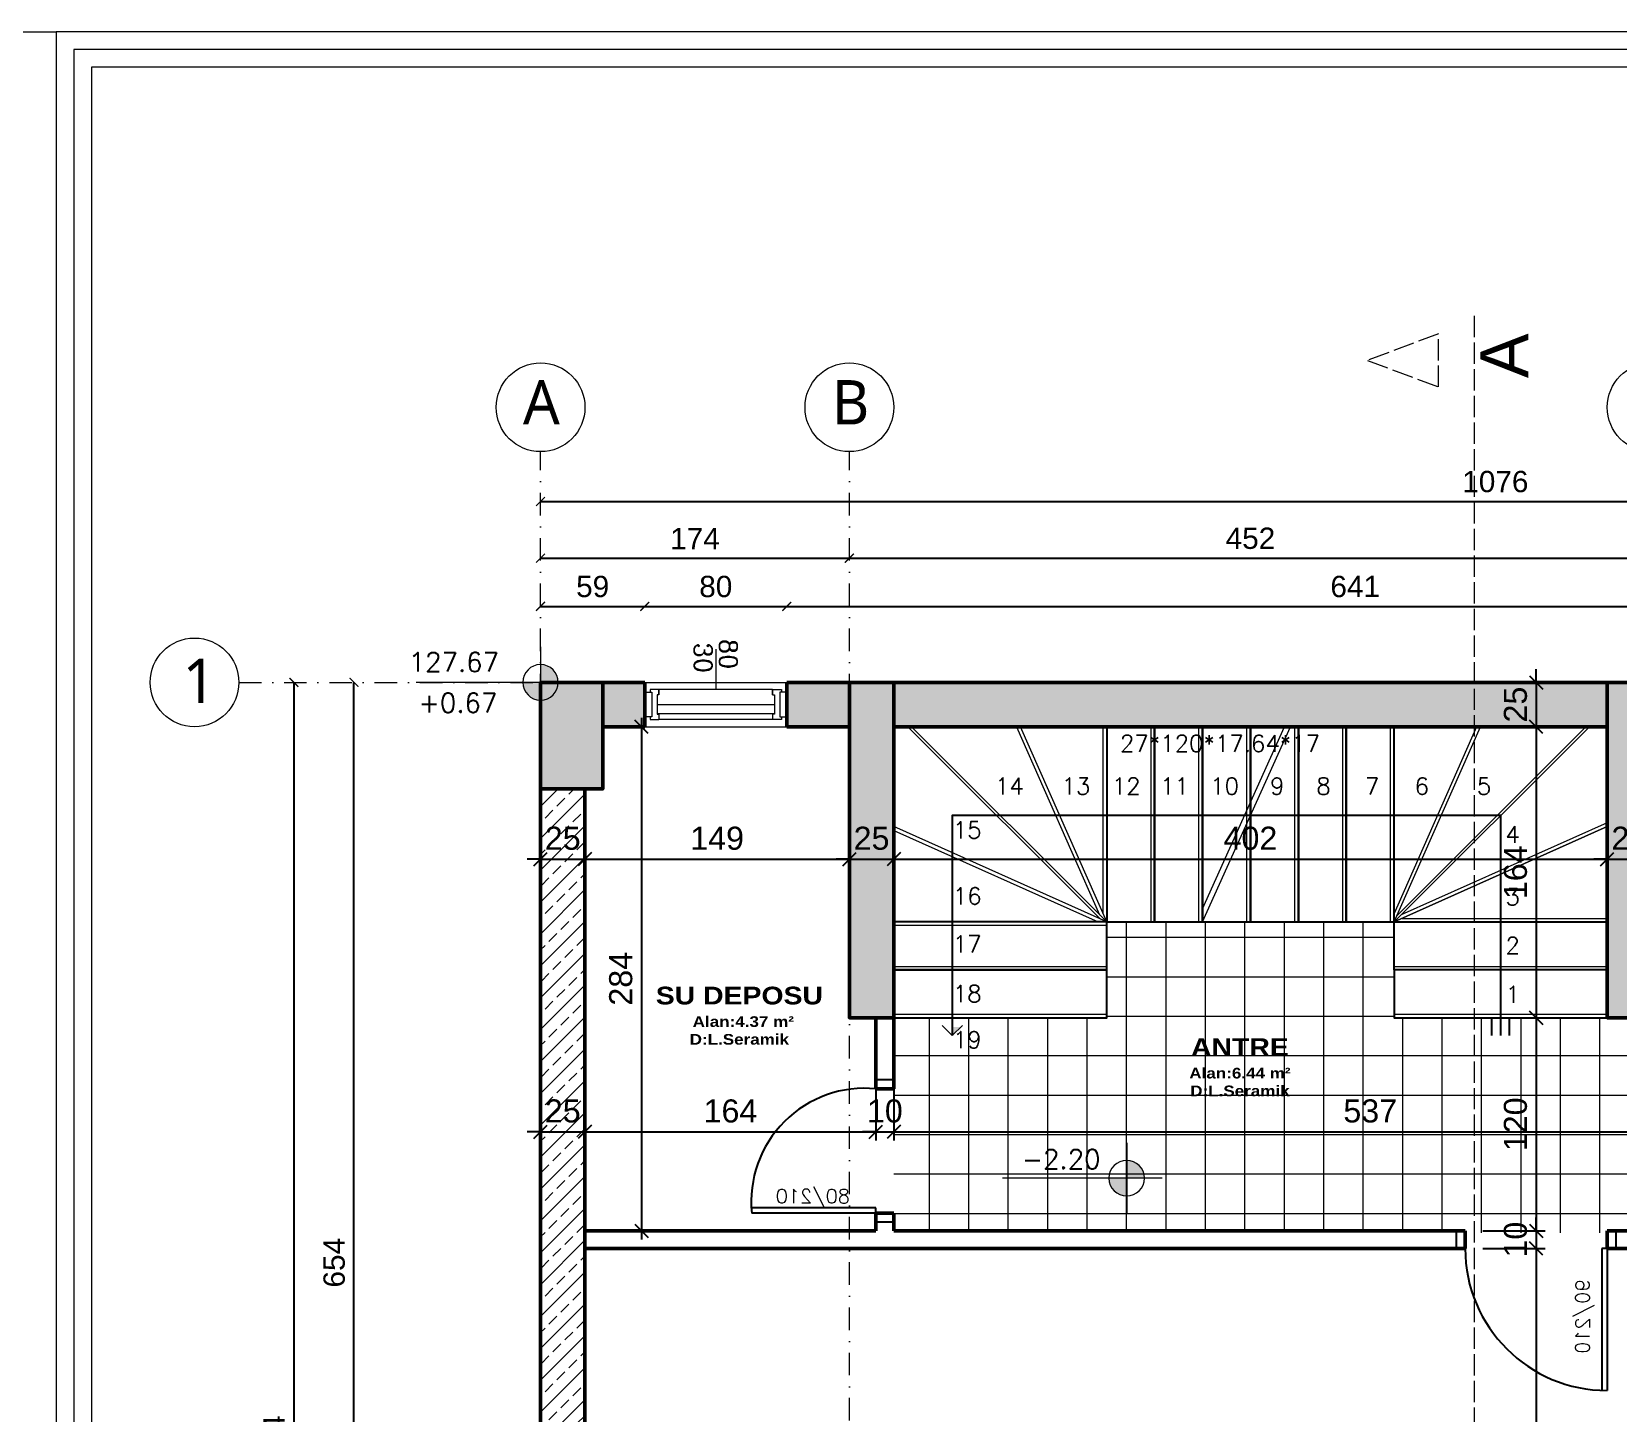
# Model space of a CAD drawing. Header units: millimetres. Extents: x 14753 to 45183, y 5640 to 19518.
# Drawn here: x 17963 to 18857, y 18734 to 19513 of the extents above; entities that cross this region are included whole.
import ezdxf

# ---------------------------------------------------------------- set-up
doc = ezdxf.new("R2010")
doc.units = ezdxf.units.MM
doc.linetypes.add('ACAD_ISO02W100', pattern=[15, 12, -3])
doc.linetypes.add('DASHDOT', pattern=[25.4, 12.7, -6.35, 0, -6.35])
for name, color, linetype, lineweight in [('CERCEVE', 66, 'Continuous', 0), ('Duvar', 1, 'Continuous', 50), ('GORUNUS_6_TWA', 69, 'Continuous', 9), ('k aks', 44, 'DASHDOT', 18), ('k dis olcu', 43, 'Continuous', 18), ('k ic olcu', 254, 'Continuous', 18), ('k kolon', 1, 'Continuous', 53), ('k kot', 31, 'Continuous', 20), ('k tarama', 252, 'Continuous', 9), ('k ıslak mekan tarama', 252, 'Continuous', 9), ('kesiklii çizgi', 244, 'ACAD_ISO02W100', 5), ('Kolon', 30, 'Continuous', 50)]:
    doc.layers.add(name, color=color, linetype=linetype, lineweight=lineweight)
for name, color, linetype in [('kapı', 11, 'Continuous'), ('merdivenn', 20, 'Continuous'), ('Standart', 7, 'Continuous'), ('YAzı', 7, 'Continuous')]:
    doc.layers.add(name, color=color, linetype=linetype)
doc.styles.add('MtXpl_Segoe_UI', font='segoeui.ttf')
doc.styles.add('OLCU', font='romans.shx')
doc.styles.get("Standard").update_dxf_attribs({"font": 'arial.ttf'})
doc.styles.add('TCOMPLEX', font='complex.shx')
doc.styles.add('Vaziyet Yazı', font='bgothm.ttf', dxfattribs={"height": 25})
doc.dimstyles.new('icolcu', dxfattribs={"dimtxt": 13, "dimasz": 7.5, "dimexe": 5, "dimexo": 5, "dimgap": 5, "dimtad": 1, "dimdec": 0, "dimtxsty": 'Standard', "dimblk": 'OBLIQUE', "dimcen": 2.5, "dimdle": 5, "dimclrd": 256, "dimclre": 256, "dimclrt": 256, "dimadec": 4, "dimazin": 0, "dimtfac": 1, "dimtdec": 0, "dimtix": 1, "dimtmove": 2, "dimatfit": 3, "dimldrblk": 'OBLIQUE', "dimfxl": 1, "dimarcsym": 0})
doc.dimstyles.new('icölcü', dxfattribs={"dimtxt": 12, "dimasz": 5, "dimexe": 1.25, "dimexo": 0.625, "dimgap": 5, "dimtad": 1, "dimdec": 0, "dimtxsty": 'Standard', "dimblk": 'ARCHTICK', "dimcen": -10, "dimse1": 1, "dimse2": 1, "dimadec": 0, "dimazin": 0, "dimtfac": 1, "dimtdec": 0, "dimtix": 1, "dimtmove": 0, "dimatfit": 3, "dimldrblk": 'ARCHTICK', "dimfxl": 1, "dimarcsym": 0})

# ---------------------------------------------------------------- blocks, each defined once
blk = doc.blocks.new('KASA-2')
for p, q in [((-0.5, -0.5), (-0.5, 0.5)), ((-0.5, 0.5), (0.5, 0.5)), ((0.5, 0.5), (0.5, -0.5)), ((0.5, -0.5), (-0.5, -0.5))]:
    blk.add_line(p, q)
blk = doc.blocks.new('AKS-KOLON')
at = {"layer": 'k tarama'}
h = blk.add_hatch(dxfattribs=at)
h.set_pattern_fill('ANSI33', color=256, scale=1.5)
h.set_pattern_definition([(45, (-7754.55, -1210.899), (-6.73519209, 6.73519209), []), (45, (-7747.815, -1210.899), (-6.73519209, 6.73519209), [4.7625, -2.38125])])
h.paths.add_polyline_path([(376943.55, 4551394.22), (376918.55, 4551394.22), (376918.55, 4551205.22), (376943.55, 4551205.22)])
h.paths.add_polyline_path([(376516.55, 4551394.22), (376491.55, 4551394.22), (376491.55, 4551205.22), (376516.55, 4551205.22)])
h.paths.add_polyline_path([(376352.55, 4551394.22), (376317.55, 4551394.22), (376317.55, 4551334.22), (376352.55, 4551334.22)])
h.paths.add_polyline_path([(376377.55, 4550775.22), (376317.55, 4550775.22), (376317.55, 4550740.22), (376377.55, 4550740.22)])
h.paths.add_polyline_path([(376943.55, 4550800.22), (376908.55, 4550800.22), (376908.55, 4550740.22), (376943.55, 4550740.22)])
h.paths.add_polyline_path([(377393.55, 4550800.22), (377358.55, 4550800.22), (377358.55, 4550740.22), (377393.55, 4550740.22)])
at = {"layer": 'Duvar'}
for points in [[(376516.55, 4551205.22), (376491.55, 4551205.22), (376491.55, 4551394.22), (376516.55, 4551394.22)], [(376918.55, 4551394.22), (376943.55, 4551394.22), (376943.55, 4551205.22)]]:
    blk.add_lwpolyline(points, dxfattribs=at)
at = {"layer": 'k aks'}
for p, q in [((376317.55, 4550391.82), (376317.55, 4551524.22)), ((376491.55, 4550391.82), (376491.55, 4551524.22)), ((376147.55, 4551394.22), (377609.55, 4551394.22))]:
    blk.add_line(p, q, dxfattribs=at)
at = {"layer": 'k aks', "linetype": 'Continuous'}
for centre in [(376317.55, 4551549.22), (376491.55, 4551549.22), (376943.55, 4551549.22), (376122.55, 4551394.22)]:
    blk.add_circle(centre, 25, dxfattribs=at)
at = {"layer": 'Kolon'}
blk.add_lwpolyline([(376317.55, 4551334.22), (376352.55, 4551334.22), (376352.55, 4551394.22), (376317.55, 4551394.22), (376317.55, 4551334.22)], dxfattribs=at)
for points in [[(376491.55, 4551394.22), (376516.55, 4551394.22), (376516.55, 4551205.22), (376491.55, 4551205.22)], [(376918.55, 4551394.22), (376943.55, 4551394.22), (376943.55, 4551205.22), (376918.55, 4551205.22)]]:
    blk.add_lwpolyline(points, close=True, dxfattribs=at)
at = {"layer": 'k aks', "style": 'MtXpl_Segoe_UI'}
for s, p in [('A', (376307.62, 4551539.56)), ('B', (376481.62, 4551539.56)), ('1', (376115.88, 4551382.54))]:
    blk.add_text(s, height=25, dxfattribs=at).set_placement(p)
blk = doc.blocks.new('_ArchTick')
at = {"color": 0, "linetype": 'ByBlock', "const_width": 0.15}
blk.add_lwpolyline([(-0.5, -0.5), (0.5, 0.5)], dxfattribs=at)
blk = doc.blocks.new('*D414')
at = {"layer": 'Defpoints', "color": 0, "transparency": 16777216}
for p in [(18249.87, 19247.96), (19325.87, 19247.96), (19325.87, 19247.96)]:
    blk.add_point(p, dxfattribs=at)
at = {"layer": 'k dis olcu', "color": 0, "lineweight": -2, "transparency": 16777216}
blk.add_line((18249.87, 19247.96), (19325.87, 19247.96), dxfattribs=at)
at = {"layer": 'k dis olcu', "color": 0, "lineweight": -2, "transparency": 16777216, "xscale": 5, "yscale": 5, "zscale": 5, "rotation": 180}
blk.add_blockref('_ArchTick', (18249.87, 19247.96), dxfattribs=at)
at = {"layer": 'k dis olcu', "color": 0, "lineweight": -2, "transparency": 16777216, "xscale": 5, "yscale": 5, "zscale": 5}
blk.add_blockref('_ArchTick', (19325.87, 19247.96), dxfattribs=at)
at = {"layer": 'k dis olcu', "color": 0, "transparency": 16777216, "insert": (18787.87, 19259.09), "char_height": 12, "attachment_point": 5}
blk.add_mtext('1076', dxfattribs=at)
blk = doc.blocks.new('*D415')
at = {"layer": 'Defpoints', "color": 0, "transparency": 16777216}
for p in [(18249.87, 19216), (18423.87, 19216), (18423.87, 19216)]:
    blk.add_point(p, dxfattribs=at)
at = {"layer": 'k dis olcu', "color": 0, "lineweight": -2, "transparency": 16777216}
blk.add_line((18249.87, 19216), (18423.87, 19216), dxfattribs=at)
at = {"layer": 'k dis olcu', "color": 0, "lineweight": -2, "transparency": 16777216, "xscale": 5, "yscale": 5, "zscale": 5, "rotation": 180}
blk.add_blockref('_ArchTick', (18249.87, 19216), dxfattribs=at)
at = {"layer": 'k dis olcu', "color": 0, "lineweight": -2, "transparency": 16777216, "xscale": 5, "yscale": 5, "zscale": 5}
blk.add_blockref('_ArchTick', (18423.87, 19216), dxfattribs=at)
at = {"layer": 'k dis olcu', "color": 0, "transparency": 16777216, "insert": (18336.87, 19227.02), "char_height": 12, "attachment_point": 5}
blk.add_mtext('174', dxfattribs=at)
blk = doc.blocks.new('*D416')
at = {"layer": 'Defpoints', "color": 0, "transparency": 16777216}
for p in [(18423.87, 19216), (18875.87, 19216), (18875.87, 19216)]:
    blk.add_point(p, dxfattribs=at)
at = {"layer": 'k dis olcu', "color": 0, "lineweight": -2, "transparency": 16777216}
blk.add_line((18423.87, 19216), (18875.87, 19216), dxfattribs=at)
at = {"layer": 'k dis olcu', "color": 0, "lineweight": -2, "transparency": 16777216, "xscale": 5, "yscale": 5, "zscale": 5, "rotation": 180}
blk.add_blockref('_ArchTick', (18423.87, 19216), dxfattribs=at)
at = {"layer": 'k dis olcu', "color": 0, "lineweight": -2, "transparency": 16777216, "xscale": 5, "yscale": 5, "zscale": 5}
blk.add_blockref('_ArchTick', (18875.87, 19216), dxfattribs=at)
at = {"layer": 'k dis olcu', "color": 0, "transparency": 16777216, "insert": (18649.87, 19227.13), "char_height": 12, "attachment_point": 5}
blk.add_mtext('452', dxfattribs=at)
blk = doc.blocks.new('*D418')
at = {"layer": 'Defpoints', "color": 0, "transparency": 16777216}
for p in [(18110.87, 19146.01), (18110.87, 18292.01), (18110.87, 18292.01)]:
    blk.add_point(p, dxfattribs=at)
at = {"layer": 'k dis olcu', "color": 0, "lineweight": -2, "transparency": 16777216}
blk.add_line((18110.87, 19146.01), (18110.87, 18292.01), dxfattribs=at)
at = {"layer": 'k dis olcu', "color": 0, "lineweight": -2, "transparency": 16777216, "xscale": 5, "yscale": 5, "zscale": 5}
for p, rotation in [((18110.87, 19146.01), 90), ((18110.87, 18292.01), 270)]:
    blk.add_blockref('_ArchTick', p, dxfattribs=dict(at, rotation=rotation))
at = {"layer": 'k dis olcu', "color": 0, "transparency": 16777216, "insert": (18099.74, 18719.01), "char_height": 12, "attachment_point": 5, "rotation": 90}
blk.add_mtext('854', dxfattribs=at)
blk = doc.blocks.new('*D420')
at = {"layer": 'Defpoints', "color": 0, "transparency": 16777216}
for p in [(18144.75, 19146.01), (18144.75, 19146.01), (18144.75, 18492.01)]:
    blk.add_point(p, dxfattribs=at)
at = {"layer": 'k dis olcu', "color": 0, "lineweight": -2, "transparency": 16777216}
blk.add_line((18144.75, 18492.01), (18144.75, 19146.01), dxfattribs=at)
at = {"layer": 'k dis olcu', "color": 0, "lineweight": -2, "transparency": 16777216, "xscale": 5, "yscale": 5, "zscale": 5}
for p, rotation in [((18144.75, 19146.01), 90), ((18144.75, 18492.01), 270)]:
    blk.add_blockref('_ArchTick', p, dxfattribs=dict(at, rotation=rotation))
at = {"layer": 'k dis olcu', "color": 0, "transparency": 16777216, "insert": (18133.63, 18819.01), "char_height": 12, "attachment_point": 5, "rotation": 90}
blk.add_mtext('654', dxfattribs=at)
blk = doc.blocks.new('_Oblique')
at = {"color": 0, "linetype": 'ByBlock', "lineweight": -2}
blk.add_line((-0.5, -0.5), (0.5, 0.5), dxfattribs=at)
blk = doc.blocks.new('*D360')
at = {"layer": 'Defpoints', "color": 0, "transparency": 16777216}
for p in [(18810.87, 19146.01), (18810.87, 19121.01), (18810.87, 19121.01)]:
    blk.add_point(p, dxfattribs=at)
at = {"layer": 'k ic olcu', "lineweight": -2, "transparency": 16777216}
for p, q in [((18810.87, 19146.01), (18810.87, 19153.51)), ((18810.87, 19146.01), (18810.87, 19121.01)), ((18815.87, 19146.01), (18815.87, 19146.01)), ((18810.87, 19121.01), (18810.87, 19113.51)), ((18815.87, 19121.01), (18815.87, 19121.01))]:
    blk.add_line(p, q, dxfattribs=at)
at = {"layer": 'k ic olcu', "lineweight": -2, "transparency": 16777216, "xscale": 7.5, "yscale": 7.5, "zscale": 7.5}
for p, rotation in [((18810.87, 19146.01), 270), ((18810.87, 19121.01), 90)]:
    blk.add_blockref('_Oblique', p, dxfattribs=dict(at, rotation=rotation))
at = {"layer": 'k ic olcu', "transparency": 16777216, "insert": (18799.24, 19133.51), "char_height": 13, "attachment_point": 5, "rotation": 90}
blk.add_mtext('25', dxfattribs=at)
blk = doc.blocks.new('*D361')
at = {"layer": 'Defpoints', "color": 0, "transparency": 16777216}
for p in [(18810.87, 19121.01), (18810.87, 18957.01), (18810.87, 18957.01)]:
    blk.add_point(p, dxfattribs=at)
at = {"layer": 'k ic olcu', "lineweight": -2, "transparency": 16777216}
for p, q in [((18810.87, 19126.01), (18810.87, 18952.01)), ((18815.87, 19121.01), (18815.87, 19121.01)), ((18815.87, 18957.01), (18815.87, 18957.01))]:
    blk.add_line(p, q, dxfattribs=at)
at = {"layer": 'k ic olcu', "lineweight": -2, "transparency": 16777216, "xscale": 7.5, "yscale": 7.5, "zscale": 7.5}
for p, rotation in [((18810.87, 19121.01), 90), ((18810.87, 18957.01), 270)]:
    blk.add_blockref('_Oblique', p, dxfattribs=dict(at, rotation=rotation))
at = {"layer": 'k ic olcu', "transparency": 16777216, "insert": (18799.24, 19039.01), "char_height": 13, "attachment_point": 5, "rotation": 90}
blk.add_mtext('164', dxfattribs=at)
blk = doc.blocks.new('*D362')
at = {"layer": 'Defpoints', "color": 0, "transparency": 16777216}
for p in [(18810.87, 18957.01), (18775.87, 18837.01), (18810.87, 18837.01)]:
    blk.add_point(p, dxfattribs=at)
at = {"layer": 'k ic olcu', "lineweight": -2, "transparency": 16777216}
for p, q in [((18810.87, 18962.01), (18810.87, 18832.01)), ((18815.87, 18957.01), (18815.87, 18957.01)), ((18780.87, 18837.01), (18815.87, 18837.01))]:
    blk.add_line(p, q, dxfattribs=at)
at = {"layer": 'k ic olcu', "lineweight": -2, "transparency": 16777216, "xscale": 7.5, "yscale": 7.5, "zscale": 7.5}
for p, rotation in [((18810.87, 18957.01), 90), ((18810.87, 18837.01), 270)]:
    blk.add_blockref('_Oblique', p, dxfattribs=dict(at, rotation=rotation))
at = {"layer": 'k ic olcu', "transparency": 16777216, "insert": (18799.24, 18897.01), "char_height": 13, "attachment_point": 5, "rotation": 90}
blk.add_mtext('120', dxfattribs=at)
blk = doc.blocks.new('*D363')
at = {"layer": 'Defpoints', "color": 0, "transparency": 16777216}
for p in [(18775.87, 18837.01), (18775.87, 18827.01), (18810.87, 18827.01)]:
    blk.add_point(p, dxfattribs=at)
at = {"layer": 'k ic olcu', "lineweight": -2, "transparency": 16777216}
for p, q in [((18780.87, 18837.01), (18815.87, 18837.01)), ((18810.87, 18837.01), (18810.87, 18844.51)), ((18810.87, 18837.01), (18810.87, 18827.01)), ((18780.87, 18827.01), (18815.87, 18827.01)), ((18810.87, 18827.01), (18810.87, 18819.51))]:
    blk.add_line(p, q, dxfattribs=at)
at = {"layer": 'k ic olcu', "lineweight": -2, "transparency": 16777216, "xscale": 7.5, "yscale": 7.5, "zscale": 7.5}
for p, rotation in [((18810.87, 18837.01), 270), ((18810.87, 18827.01), 90)]:
    blk.add_blockref('_Oblique', p, dxfattribs=dict(at, rotation=rotation))
at = {"layer": 'k ic olcu', "transparency": 16777216, "insert": (18799.24, 18832.01), "char_height": 13, "attachment_point": 5, "rotation": 90}
blk.add_mtext('10', dxfattribs=at)
blk = doc.blocks.new('*D364')
at = {"layer": 'Defpoints', "color": 0, "transparency": 16777216}
for p in [(18775.87, 18827.01), (18810.87, 18317.01), (18810.87, 18317.01)]:
    blk.add_point(p, dxfattribs=at)
at = {"layer": 'k ic olcu', "lineweight": -2, "transparency": 16777216}
for p, q in [((18780.87, 18827.01), (18815.87, 18827.01)), ((18810.87, 18832.01), (18810.87, 18312.01)), ((18815.87, 18317.01), (18815.87, 18317.01))]:
    blk.add_line(p, q, dxfattribs=at)
at = {"layer": 'k ic olcu', "lineweight": -2, "transparency": 16777216, "xscale": 7.5, "yscale": 7.5, "zscale": 7.5}
for p, rotation in [((18810.87, 18827.01), 90), ((18810.87, 18317.01), 270)]:
    blk.add_blockref('_Oblique', p, dxfattribs=dict(at, rotation=rotation))
at = {"layer": 'k ic olcu', "transparency": 16777216, "insert": (18799.24, 18572.01), "char_height": 13, "attachment_point": 5, "rotation": 90}
blk.add_mtext('510', dxfattribs=at)
blk = doc.blocks.new('*D371')
at = {"layer": 'Defpoints', "color": 0, "transparency": 16777216}
for p in [(18249.87, 19046.47), (18274.87, 19046.47), (18274.87, 19046.47)]:
    blk.add_point(p, dxfattribs=at)
at = {"layer": 'k ic olcu', "lineweight": -2, "transparency": 16777216}
for p, q in [((18249.87, 19046.47), (18242.37, 19046.47)), ((18249.87, 19046.47), (18274.87, 19046.47)), ((18274.87, 19046.47), (18282.37, 19046.47))]:
    blk.add_line(p, q, dxfattribs=at)
at = {"layer": 'k ic olcu', "lineweight": -2, "transparency": 16777216, "xscale": 7.5, "yscale": 7.5, "zscale": 7.5}
blk.add_blockref('_Oblique', (18249.87, 19046.47), dxfattribs=at)
at = {"layer": 'k ic olcu', "lineweight": -2, "transparency": 16777216, "xscale": 7.5, "yscale": 7.5, "zscale": 7.5, "rotation": 180}
blk.add_blockref('_Oblique', (18274.87, 19046.47), dxfattribs=at)
at = {"layer": 'k ic olcu', "transparency": 16777216, "insert": (18262.37, 19058.11), "char_height": 13, "attachment_point": 5}
blk.add_mtext('25', dxfattribs=at)
blk = doc.blocks.new('*D372')
at = {"layer": 'Defpoints', "color": 0, "transparency": 16777216}
for p in [(18274.87, 19046.47), (18423.87, 19046.47), (18423.87, 19046.47)]:
    blk.add_point(p, dxfattribs=at)
at = {"layer": 'k ic olcu', "lineweight": -2, "transparency": 16777216}
blk.add_line((18269.87, 19046.47), (18428.87, 19046.47), dxfattribs=at)
at = {"layer": 'k ic olcu', "lineweight": -2, "transparency": 16777216, "xscale": 7.5, "yscale": 7.5, "zscale": 7.5, "rotation": 180}
blk.add_blockref('_Oblique', (18274.87, 19046.47), dxfattribs=at)
at = {"layer": 'k ic olcu', "lineweight": -2, "transparency": 16777216, "xscale": 7.5, "yscale": 7.5, "zscale": 7.5}
blk.add_blockref('_Oblique', (18423.87, 19046.47), dxfattribs=at)
at = {"layer": 'k ic olcu', "transparency": 16777216, "insert": (18349.37, 19058.11), "char_height": 13, "attachment_point": 5}
blk.add_mtext('149', dxfattribs=at)
blk = doc.blocks.new('*D373')
at = {"layer": 'Defpoints', "color": 0, "transparency": 16777216}
for p in [(18423.87, 19046.47), (18448.87, 19046.47), (18448.87, 19046.47)]:
    blk.add_point(p, dxfattribs=at)
at = {"layer": 'k ic olcu', "lineweight": -2, "transparency": 16777216}
for p, q in [((18423.87, 19046.47), (18416.37, 19046.47)), ((18423.87, 19046.47), (18448.87, 19046.47)), ((18448.87, 19046.47), (18456.37, 19046.47))]:
    blk.add_line(p, q, dxfattribs=at)
at = {"layer": 'k ic olcu', "lineweight": -2, "transparency": 16777216, "xscale": 7.5, "yscale": 7.5, "zscale": 7.5}
blk.add_blockref('_Oblique', (18423.87, 19046.47), dxfattribs=at)
at = {"layer": 'k ic olcu', "lineweight": -2, "transparency": 16777216, "xscale": 7.5, "yscale": 7.5, "zscale": 7.5, "rotation": 180}
blk.add_blockref('_Oblique', (18448.87, 19046.47), dxfattribs=at)
at = {"layer": 'k ic olcu', "transparency": 16777216, "insert": (18436.37, 19058.11), "char_height": 13, "attachment_point": 5}
blk.add_mtext('25', dxfattribs=at)
blk = doc.blocks.new('*D300')
at = {"layer": 'Defpoints', "color": 0, "transparency": 16777216}
for p in [(18448.87, 19046.47), (18850.87, 19046.47), (18850.87, 19046.47)]:
    blk.add_point(p, dxfattribs=at)
at = {"layer": 'k ic olcu', "lineweight": -2, "transparency": 16777216}
blk.add_line((18443.87, 19046.47), (18855.87, 19046.47), dxfattribs=at)
at = {"layer": 'k ic olcu', "lineweight": -2, "transparency": 16777216, "xscale": 7.5, "yscale": 7.5, "zscale": 7.5, "rotation": 180}
blk.add_blockref('_Oblique', (18448.87, 19046.47), dxfattribs=at)
at = {"layer": 'k ic olcu', "lineweight": -2, "transparency": 16777216, "xscale": 7.5, "yscale": 7.5, "zscale": 7.5}
blk.add_blockref('_Oblique', (18850.87, 19046.47), dxfattribs=at)
at = {"layer": 'k ic olcu', "transparency": 16777216, "insert": (18649.87, 19058.11), "char_height": 13, "attachment_point": 5}
blk.add_mtext('402', dxfattribs=at)
blk = doc.blocks.new('*D301')
at = {"layer": 'Defpoints', "color": 0, "transparency": 16777216}
for p in [(18850.87, 19046.47), (18875.87, 19046.47), (18875.87, 19046.47)]:
    blk.add_point(p, dxfattribs=at)
at = {"layer": 'k ic olcu', "lineweight": -2, "transparency": 16777216}
for p, q in [((18850.87, 19046.47), (18843.37, 19046.47)), ((18850.87, 19046.47), (18875.87, 19046.47)), ((18875.87, 19046.47), (18883.37, 19046.47))]:
    blk.add_line(p, q, dxfattribs=at)
at = {"layer": 'k ic olcu', "lineweight": -2, "transparency": 16777216, "xscale": 7.5, "yscale": 7.5, "zscale": 7.5}
blk.add_blockref('_Oblique', (18850.87, 19046.47), dxfattribs=at)
at = {"layer": 'k ic olcu', "lineweight": -2, "transparency": 16777216, "xscale": 7.5, "yscale": 7.5, "zscale": 7.5, "rotation": 180}
blk.add_blockref('_Oblique', (18875.87, 19046.47), dxfattribs=at)
at = {"layer": 'k ic olcu', "transparency": 16777216, "insert": (18863.37, 19058.11), "char_height": 13, "attachment_point": 5}
blk.add_mtext('25', dxfattribs=at)
blk = doc.blocks.new('KESİT')
at = {"layer": 'kesiklii çizgi', "color": 3}
for p, q in [((381060, 4552610), (381060, 4551290)), ((381040, 4552600), (381000, 4552585)), ((381000, 4552585), (381040, 4552570))]:
    blk.add_line(p, q, dxfattribs=at)
blk.add_lwpolyline([(381040, 4552570), (381040, 4552600)], dxfattribs=at)
blk.add_text('A', height=27, rotation=90, dxfattribs=at).set_placement((381090.5, 4552575))
blk = doc.blocks.new('*D459')
at = {"layer": 'Defpoints', "color": 0, "transparency": 16777216}
for p in [(18308.61, 19188.83), (18249.87, 19146.01), (18308.61, 19146.01)]:
    blk.add_point(p, dxfattribs=at)
at = {"layer": 'k dis olcu', "color": 0, "lineweight": -2, "transparency": 16777216}
blk.add_line((18249.87, 19188.83), (18308.61, 19188.83), dxfattribs=at)
at = {"layer": 'k dis olcu', "color": 0, "lineweight": -2, "transparency": 16777216, "xscale": 5, "yscale": 5, "zscale": 5, "rotation": 180}
blk.add_blockref('_ArchTick', (18249.87, 19188.83), dxfattribs=at)
at = {"layer": 'k dis olcu', "color": 0, "lineweight": -2, "transparency": 16777216, "xscale": 5, "yscale": 5, "zscale": 5}
blk.add_blockref('_ArchTick', (18308.61, 19188.83), dxfattribs=at)
at = {"layer": 'k dis olcu', "color": 0, "transparency": 16777216, "insert": (18279.24, 19199.96), "char_height": 12, "attachment_point": 5}
blk.add_mtext('59', dxfattribs=at)
blk = doc.blocks.new('*D460')
at = {"layer": 'Defpoints', "color": 0, "transparency": 16777216}
for p in [(18388.61, 19188.83), (18308.61, 19146.01), (18388.61, 19146.01)]:
    blk.add_point(p, dxfattribs=at)
at = {"layer": 'k dis olcu', "color": 0, "lineweight": -2, "transparency": 16777216}
blk.add_line((18308.61, 19188.83), (18388.61, 19188.83), dxfattribs=at)
at = {"layer": 'k dis olcu', "color": 0, "lineweight": -2, "transparency": 16777216, "xscale": 5, "yscale": 5, "zscale": 5, "rotation": 180}
blk.add_blockref('_ArchTick', (18308.61, 19188.83), dxfattribs=at)
at = {"layer": 'k dis olcu', "color": 0, "lineweight": -2, "transparency": 16777216, "xscale": 5, "yscale": 5, "zscale": 5}
blk.add_blockref('_ArchTick', (18388.61, 19188.83), dxfattribs=at)
at = {"layer": 'k dis olcu', "color": 0, "transparency": 16777216, "insert": (18348.61, 19199.96), "char_height": 12, "attachment_point": 5}
blk.add_mtext('80', dxfattribs=at)
blk = doc.blocks.new('*D461')
at = {"layer": 'Defpoints', "color": 0, "transparency": 16777216}
for p in [(19029.15, 19188.83), (18388.61, 19146.01), (19029.15, 19146.01)]:
    blk.add_point(p, dxfattribs=at)
at = {"layer": 'k dis olcu', "color": 0, "lineweight": -2, "transparency": 16777216}
blk.add_line((18388.61, 19188.83), (19029.15, 19188.83), dxfattribs=at)
at = {"layer": 'k dis olcu', "color": 0, "lineweight": -2, "transparency": 16777216, "xscale": 5, "yscale": 5, "zscale": 5, "rotation": 180}
blk.add_blockref('_ArchTick', (18388.61, 19188.83), dxfattribs=at)
at = {"layer": 'k dis olcu', "color": 0, "lineweight": -2, "transparency": 16777216, "xscale": 5, "yscale": 5, "zscale": 5}
blk.add_blockref('_ArchTick', (19029.15, 19188.83), dxfattribs=at)
at = {"layer": 'k dis olcu', "color": 0, "transparency": 16777216, "insert": (18708.88, 19199.96), "char_height": 12, "attachment_point": 5}
blk.add_mtext('641', dxfattribs=at)
blk = doc.blocks.new('*D561')
at = {"layer": 'Defpoints', "color": 0, "transparency": 16777216}
for p in [(18306.74, 19121.01), (18306.74, 18837.01), (18306.74, 18837.01)]:
    blk.add_point(p, dxfattribs=at)
at = {"layer": 'k ic olcu', "lineweight": -2, "transparency": 16777216}
blk.add_line((18306.74, 19126.01), (18306.74, 18832.01), dxfattribs=at)
at = {"layer": 'k ic olcu', "lineweight": -2, "transparency": 16777216, "xscale": 7.5, "yscale": 7.5, "zscale": 7.5}
for p, rotation in [((18306.74, 19121.01), 90), ((18306.74, 18837.01), 270)]:
    blk.add_blockref('_Oblique', p, dxfattribs=dict(at, rotation=rotation))
at = {"layer": 'k ic olcu', "transparency": 16777216, "insert": (18295.11, 18979.01), "char_height": 13, "attachment_point": 5, "rotation": 90}
blk.add_mtext('284', dxfattribs=at)
blk = doc.blocks.new('*D562')
at = {"layer": 'Defpoints', "color": 0, "transparency": 16777216}
for p in [(18249.87, 18892.81), (18274.87, 18892.81), (18274.87, 18892.81)]:
    blk.add_point(p, dxfattribs=at)
at = {"layer": 'k ic olcu', "lineweight": -2, "transparency": 16777216}
for p, q in [((18249.87, 18892.81), (18242.37, 18892.81)), ((18249.87, 18892.81), (18274.87, 18892.81)), ((18274.87, 18892.81), (18282.37, 18892.81))]:
    blk.add_line(p, q, dxfattribs=at)
at = {"layer": 'k ic olcu', "lineweight": -2, "transparency": 16777216, "xscale": 7.5, "yscale": 7.5, "zscale": 7.5}
blk.add_blockref('_Oblique', (18249.87, 18892.81), dxfattribs=at)
at = {"layer": 'k ic olcu', "lineweight": -2, "transparency": 16777216, "xscale": 7.5, "yscale": 7.5, "zscale": 7.5, "rotation": 180}
blk.add_blockref('_Oblique', (18274.87, 18892.81), dxfattribs=at)
at = {"layer": 'k ic olcu', "transparency": 16777216, "insert": (18262.37, 18904.45), "char_height": 13, "attachment_point": 5}
blk.add_mtext('25', dxfattribs=at)
blk = doc.blocks.new('*D563')
at = {"layer": 'Defpoints', "color": 0, "transparency": 16777216}
for p in [(18438.87, 18922.01), (18274.87, 18892.81), (18438.87, 18892.81)]:
    blk.add_point(p, dxfattribs=at)
at = {"layer": 'k ic olcu', "lineweight": -2, "transparency": 16777216}
for p, q in [((18438.87, 18917.01), (18438.87, 18887.81)), ((18269.87, 18892.81), (18443.87, 18892.81))]:
    blk.add_line(p, q, dxfattribs=at)
at = {"layer": 'k ic olcu', "lineweight": -2, "transparency": 16777216, "xscale": 7.5, "yscale": 7.5, "zscale": 7.5, "rotation": 180}
blk.add_blockref('_Oblique', (18274.87, 18892.81), dxfattribs=at)
at = {"layer": 'k ic olcu', "lineweight": -2, "transparency": 16777216, "xscale": 7.5, "yscale": 7.5, "zscale": 7.5}
blk.add_blockref('_Oblique', (18438.87, 18892.81), dxfattribs=at)
at = {"layer": 'k ic olcu', "transparency": 16777216, "insert": (18356.87, 18904.45), "char_height": 13, "attachment_point": 5}
blk.add_mtext('164', dxfattribs=at)
blk = doc.blocks.new('*D564')
at = {"layer": 'Defpoints', "color": 0, "transparency": 16777216}
for p in [(18438.87, 18922.01), (18448.87, 18922.01), (18448.87, 18892.81)]:
    blk.add_point(p, dxfattribs=at)
at = {"layer": 'k ic olcu', "lineweight": -2, "transparency": 16777216}
for p, q in [((18438.87, 18917.01), (18438.87, 18887.81)), ((18448.87, 18917.01), (18448.87, 18887.81)), ((18438.87, 18892.81), (18431.37, 18892.81)), ((18438.87, 18892.81), (18448.87, 18892.81)), ((18448.87, 18892.81), (18456.37, 18892.81))]:
    blk.add_line(p, q, dxfattribs=at)
at = {"layer": 'k ic olcu', "lineweight": -2, "transparency": 16777216, "xscale": 7.5, "yscale": 7.5, "zscale": 7.5}
blk.add_blockref('_Oblique', (18438.87, 18892.81), dxfattribs=at)
at = {"layer": 'k ic olcu', "lineweight": -2, "transparency": 16777216, "xscale": 7.5, "yscale": 7.5, "zscale": 7.5, "rotation": 180}
blk.add_blockref('_Oblique', (18448.87, 18892.81), dxfattribs=at)
at = {"layer": 'k ic olcu', "transparency": 16777216, "insert": (18443.87, 18904.45), "char_height": 13, "attachment_point": 5}
blk.add_mtext('10', dxfattribs=at)
blk = doc.blocks.new('*D565')
at = {"layer": 'Defpoints', "color": 0, "transparency": 16777216}
for p in [(18448.87, 18922.01), (18985.87, 18892.81), (18985.87, 18892.81)]:
    blk.add_point(p, dxfattribs=at)
at = {"layer": 'k ic olcu', "lineweight": -2, "transparency": 16777216}
for p, q in [((18448.87, 18917.01), (18448.87, 18887.81)), ((18443.87, 18892.81), (18990.87, 18892.81))]:
    blk.add_line(p, q, dxfattribs=at)
at = {"layer": 'k ic olcu', "lineweight": -2, "transparency": 16777216, "xscale": 7.5, "yscale": 7.5, "zscale": 7.5, "rotation": 180}
blk.add_blockref('_Oblique', (18448.87, 18892.81), dxfattribs=at)
at = {"layer": 'k ic olcu', "lineweight": -2, "transparency": 16777216, "xscale": 7.5, "yscale": 7.5, "zscale": 7.5}
blk.add_blockref('_Oblique', (18985.87, 18892.81), dxfattribs=at)
at = {"layer": 'k ic olcu', "transparency": 16777216, "insert": (18717.37, 18904.46), "char_height": 13, "attachment_point": 5}
blk.add_mtext('537', dxfattribs=at)
blk = doc.blocks.new('dfssdfaswerfawef')
at = {"layer": 'k kot'}
h = blk.add_hatch(color=256, dxfattribs=at)
h.dxf.hatch_style = 1
h.paths.add_polyline_path([(9693.94, 3364.49, 0.414214), (9683.94, 3354.49), (9693.94, 3354.49)])
h.paths.add_polyline_path([(9693.94, 3354.49), (9693.94, 3344.49, 0.414214), (9703.94, 3354.49)])
for p, q in [((9693.94, 3374.49), (9693.94, 3334.49)), ((9673.94, 3354.49), (9763.94, 3354.49))]:
    blk.add_line(p, q, dxfattribs=at)
blk.add_circle((9693.94, 3354.49), 10, dxfattribs=at)

msp = doc.modelspace()

# ---------------------------------------------------------------- hatches: boundary and pattern name
at = {"layer": 'k tarama'}
h = msp.add_hatch(dxfattribs=at)
h.set_pattern_fill('ANSI33', color=256, scale=2)
h.paths.add_polyline_path([(18308.61, 19146.01), (18284.87, 19146.01), (18284.87, 19121.01), (18308.61, 19121.01)])
h.paths.add_polyline_path([(18423.87, 19146.01), (18388.61, 19146.01), (18388.61, 19121.01), (18423.87, 19121.01)])
h.paths.add_polyline_path([(18850.87, 19146.01), (18448.87, 19146.01), (18448.87, 19121.01), (18850.87, 19121.01)])
h.paths.add_polyline_path([(19029.15, 19146.01), (18875.87, 19146.01), (18875.87, 19121.01), (19029.15, 19121.01)])
h.paths.add_polyline_path([(19265.87, 19146.01), (19109.15, 19146.01), (19109.15, 19121.01), (19265.87, 19121.01)])
h.paths.add_polyline_path([(19325.87, 19111.01), (19300.87, 19111.01), (19300.87, 18783.01), (19325.87, 18783.01)])
h.paths.add_polyline_path([(19325.87, 18596.92), (19325.47, 18622.97), (19300.87, 18623.05), (19300.87, 18552.01), (19325.87, 18552.01)])
h.paths.add_polyline_path([(19325.87, 18476.01), (19325.87, 18492.01), (19300.87, 18492.01), (19300.87, 18476.01), (19300.87, 18352.01), (19325.87, 18352.01)])
h.paths.add_polyline_path([(19290.87, 18317.01), (18880.87, 18317.01), (18880.87, 18292.01), (19290.87, 18292.01)])
h.paths.add_polyline_path([(18414.87, 18302.01), (18414.87, 18317.01), (18274.87, 18317.01), (18274.87, 18492.01), (18249.87, 18492.01), (18249.87, 18292.01), (18414.87, 18292.01), (18414.87, 18302.01)])
h.paths.add_polyline_path([(18482.47, 18947.61), (18486.61, 18951.74), (18482.47, 18951.74)])
h.paths.add_polyline_path([(18659.93, 19093.35), (18660.52, 19094.66), (18659.93, 19094.66)])
h = msp.add_hatch(dxfattribs=at)
h.set_pattern_fill('ANSI33', color=256, scale=2)
h.paths.add_polyline_path([(18274.87, 18527.01), (18249.87, 18527.01), (18249.87, 19086.01), (18274.87, 19086.01)])
at = {"layer": 'k ıslak mekan tarama'}
h = msp.add_hatch(dxfattribs=at)
h.set_pattern_fill('NET', color=256, scale=7)
h.paths.add_polyline_path([(18612.9, 18907.21), (18675.08, 18907.21), (18675.08, 18953.91), (18612.9, 18953.91)], flags=24)
h.paths.add_polyline_path([(18851.71, 18811.43), (18851.71, 18761.15), (18833.43, 18761.15), (18833.43, 18811.43)], flags=24)
h.paths.add_polyline_path([(18900.04, 18811.43), (18900.04, 18761.15), (18918.32, 18761.15), (18918.32, 18811.43)], flags=24)
h.paths.add_polyline_path([(18890.04, 18982.59), (18890.04, 19032.87), (18908.32, 19032.87), (18908.32, 18982.59)], flags=24)
h.paths.add_polyline_path([(18426.13, 18846.79), (18375.84, 18846.79), (18375.84, 18865.08), (18426.13, 18865.08)], flags=24)
h.paths.add_polyline_path([(18482.47, 18937.54), (18500.73, 18937.54), (18500.73, 18951.74), (18482.47, 18951.74)], flags=24)
h.paths.add_polyline_path([(18330.86, 18936.17), (18393.03, 18936.17), (18393.03, 18982.88), (18330.86, 18982.88)], flags=24)
h.paths.add_polyline_path([(18448.87, 18957.01), (18448.87, 18837.01), (18775.87, 18837.01), (18775.87, 18835.8), (18855.87, 18835.8), (18855.87, 18837.01), (18860.87, 18837.01), (18895.87, 18837.01), (18895.87, 18835.8), (18975.87, 18835.8), (18975.87, 18837.01), (18980.87, 18837.01), (18985.87, 18837.01), (18985.87, 18957.01), (18875.87, 18957.01), (18850.87, 18957.01), (18730.87, 18957.01), (18730.87, 18984.01), (18730.87, 19011.01), (18703.87, 19011.01), (18676.87, 19011.01), (18649.87, 19011.01), (18622.87, 19011.01), (18595.87, 19011.01), (18568.87, 19011.01), (18568.87, 18984.01), (18568.87, 18957.01)])

# ---------------------------------------------------------------- linework, layer by layer
at = {"layer": 'CERCEVE'}
msp.add_lwpolyline([(15693.89, 15622.61), (15696.34, 19512.61), (17976.94, 19512.61), (17976.94, 15622.61), (15693.89, 15622.61)], dxfattribs=at)
for points in [[(17976.94, 17567.61), (19717.42, 17567.61), (19717.42, 19512.61), (17976.94, 19512.61)], [(17986.94, 17577.61), (19707.42, 17577.61), (19707.42, 19502.61), (17986.94, 19502.61)], [(17996.94, 17587.61), (19697.42, 17587.61), (19697.42, 19492.61), (17996.94, 19492.61)]]:
    msp.add_lwpolyline(points, close=True, dxfattribs=at)
at = {"layer": 'Duvar'}
for p, q in [((18438.87, 18957.01), (18438.87, 18917.01)), ((18448.87, 18957.01), (18448.87, 18917.01)), ((18448.87, 18917.01), (18438.87, 18917.01)), ((18438.87, 18847.01), (18438.87, 18837.01)), ((18448.87, 18847.01), (18438.87, 18847.01)), ((18448.87, 18847.01), (18448.87, 18837.01)), ((18438.87, 18837.01), (18274.87, 18837.01)), ((18770.87, 18837.01), (18448.87, 18837.01)), ((18770.87, 18837.01), (18770.87, 18827.01)), ((18890.87, 18837.01), (18850.87, 18837.01)), ((18850.87, 18837.01), (18850.87, 18827.01)), ((18770.87, 18827.01), (18274.87, 18827.01)), ((18865.87, 18827.01), (18850.87, 18827.01))]:
    msp.add_line(p, q, dxfattribs=at)
at = {"layer": 'GORUNUS_6_TWA', "color": 2, "linetype": 'Continuous', "ltscale": 0.02}
for p, q in [((18348.61, 19164.79), (18348.61, 19142.01)), ((18308.61, 19146.01), (18388.61, 19146.01)), ((18380.62, 19142.01), (18316.61, 19142.01)), ((18315.61, 19133.51), (18381.62, 19133.51)), ((18315.61, 19128.51), (18381.62, 19128.51)), ((18380.62, 19125.01), (18316.61, 19125.01)), ((18308.61, 19121.01), (18388.61, 19121.01))]:
    msp.add_line(p, q, dxfattribs=at)
for points in [[(18308.61, 19140.51), (18312.61, 19140.51), (18312.61, 19126.51), (18308.61, 19126.51), (18308.61, 19140.51)], [(18316.61, 19142.01), (18311.61, 19142.01), (18311.61, 19140.51)], [(18316.61, 19139.01), (18316.61, 19142.01), (18316.61, 19142.01), (18316.61, 19139.01), (18315.61, 19139.01), (18315.61, 19128.01), (18316.61, 19128.01), (18316.61, 19125.01)], [(18380.62, 19142.01), (18385.61, 19142.01), (18385.61, 19140.51)], [(18380.62, 19139.01), (18380.62, 19142.01), (18380.62, 19142.01), (18380.62, 19139.01), (18381.62, 19139.01), (18381.62, 19128.01), (18380.62, 19128.01), (18380.62, 19125.01)], [(18388.61, 19140.51), (18384.61, 19140.51), (18384.61, 19126.51), (18388.61, 19126.51), (18388.61, 19140.51)], [(18388.61, 19121.01), (18388.61, 19146.01)], [(18311.61, 19126.51), (18311.61, 19125.01), (18316.61, 19125.01), (18316.61, 19125.01)], [(18385.61, 19126.51), (18385.61, 19125.01), (18380.62, 19125.01), (18380.62, 19125.01)]]:
    msp.add_lwpolyline(points, dxfattribs=at)
at = {"layer": 'kapı'}
for p, q in [((18438.87, 18847.01), (18368.87, 18847.01)), ((18438.87, 18849.96), (18368.93, 18849.96)), ((18438.87, 18842.01), (18438.87, 18849.96)), ((18438.87, 18847.01), (18438.87, 18849.96)), ((18770.87, 18837.01), (18765.87, 18837.01)), ((18765.87, 18837.01), (18765.87, 18827.01)), ((18770.87, 18827.01), (18770.87, 18837.01)), ((18855.87, 18837.01), (18850.87, 18837.01)), ((18850.87, 18837.01), (18850.87, 18827.01)), ((18855.87, 18827.01), (18855.87, 18837.01)), ((18765.87, 18827.01), (18770.87, 18827.01)), ((18850.87, 18827.01), (18847.92, 18827.01)), ((18847.92, 18827.01), (18847.92, 18747.06)), ((18850.87, 18827.01), (18855.87, 18827.01)), ((18850.87, 18827.01), (18850.87, 18747.01))]:
    msp.add_line(p, q, dxfattribs=at)
for centre, radius, start, end in [((18432.56, 18853.33), 64, 84.33547, 185.66453), ((18850.87, 18827.01), 80, 180, 270)]:
    msp.add_arc(centre, radius, start, end, dxfattribs=at)
at = {"layer": 'Kolon'}
for p, q in [((18308.61, 19146.01), (18308.61, 19121.01)), ((18388.61, 19121.01), (18388.61, 19146.01))]:
    msp.add_line(p, q, dxfattribs=at)
for points in [[(18284.87, 19146.01), (18308.61, 19146.01)], [(18388.61, 19146.01), (18423.87, 19146.01)], [(18448.87, 19146.01), (18850.87, 19146.01)], [(18284.87, 19121.01), (18308.61, 19121.01)], [(18388.61, 19121.01), (18423.87, 19121.01)], [(18448.87, 19121.01), (18850.87, 19121.01)], [(18249.87, 18527.09), (18249.87, 19086.01)], [(18274.87, 18527.09), (18274.87, 19086.01)]]:
    msp.add_lwpolyline(points, dxfattribs=at)
at = {"layer": 'merdivenn', "lineweight": 20, "ltscale": 0.3, "transparency": 33554595}
for p, q in [((18565.45, 19012.54), (18456.88, 19121.01)), ((18568.87, 19011.01), (18458.87, 19121.01)), ((18518.05, 19121.01), (18564.85, 19015.03)), ((18568.87, 19011.01), (18520.3, 19121.01)), ((18566.87, 19015.54), (18566.87, 19121.01)), ((18593.87, 19011.01), (18593.87, 19121.01)), ((18620.87, 19011.01), (18620.87, 19121.01)), ((18622.87, 19011.01), (18672.37, 19121.01)), ((18622.87, 19018.32), (18669.09, 19121.01)), ((18674.87, 19011.01), (18674.87, 19121.01)), ((18701.87, 19011.01), (18701.87, 19121.01)), ((18728.87, 19011.01), (18728.87, 19121.01)), ((18730.87, 19011.01), (18840.87, 19121.01)), ((18730.87, 19011.01), (18779.45, 19121.01)), ((18777.33, 19121.01), (18730.87, 19015.83)), ((18732.46, 19014.59), (18838.87, 19121.01)), ((18568.87, 19011.01), (18448.87, 19064.73)), ((18448.87, 19062.54), (18563.98, 19011.01)), ((18730.87, 19011.01), (18850.87, 19064.73)), ((18850.87, 19064.73), (18730.87, 19011.01)), ((18850.87, 19066.92), (18734.84, 19014.98)), ((18568.87, 19009.01), (18448.87, 19009.01)), ((18448.87, 18986.01), (18568.87, 18986.01)), ((18730.87, 18986.01), (18850.87, 18986.01)), ((18481.87, 18947.01), (18476.22, 18952.67)), ((18481.87, 18947.01), (18487.53, 18952.67)), ((18730.87, 18959.01), (18850.87, 18959.01))]:
    msp.add_line(p, q, dxfattribs=at)
at = {"layer": 'merdivenn', "lineweight": 20, "ltscale": 0.3}
for p, q in [((18647.87, 19011.01), (18647.87, 19121.01)), ((18735.34, 19013.01), (18850.87, 19013.01)), ((18448.87, 18959.01), (18568.87, 18959.01))]:
    msp.add_line(p, q, dxfattribs=at)
at = {"layer": 'merdivenn', "ltscale": 0.3, "transparency": 33554595}
for points in [[(18568.87, 19121.01), (18568.87, 19011.01), (18448.87, 19011.01), (18448.87, 19121.01), (18850.87, 19121.01), (18850.87, 18984.01), (18730.87, 18984.01), (18730.87, 19011.01), (18850.87, 19011.01)], [(18568.87, 19121.01), (18568.87, 19011.01), (18595.87, 19011.01), (18595.87, 19121.01)], [(18595.87, 19121.01), (18595.87, 19011.01), (18622.87, 19011.01), (18622.87, 19121.01)], [(18622.87, 19121.01), (18622.87, 19011.01), (18649.87, 19011.01), (18649.87, 19121.01)], [(18649.87, 19121.01), (18649.87, 19011.01), (18676.87, 19011.01), (18676.87, 19121.01)], [(18676.87, 19121.01), (18676.87, 19011.01), (18703.87, 19011.01), (18703.87, 19121.01)], [(18703.87, 19121.01), (18703.87, 19011.01), (18730.87, 19011.01), (18730.87, 19121.01)], [(18790.87, 18947.01), (18790.87, 19071.01), (18481.87, 19071.01), (18481.87, 18947.01)], [(18785.87, 18947.01), (18785.87, 18957.01)], [(18795.87, 18947.01), (18795.87, 18957.01)]]:
    msp.add_lwpolyline(points, dxfattribs=at)
for points in [[(18568.87, 19011.01), (18448.87, 19011.01), (18448.87, 18984.01), (18568.87, 18984.01)], [(18568.87, 18984.01), (18448.87, 18984.01), (18448.87, 18957.01), (18568.87, 18957.01)], [(18850.87, 18984.01), (18730.87, 18984.01), (18730.87, 18957.01), (18850.87, 18957.01)]]:
    msp.add_lwpolyline(points, close=True, dxfattribs=at)

# ---------------------------------------------------------------- block references
at = {"layer": 'Duvar'}
msp.add_blockref('AKS-KOLON', (-358067.67, -4532248.22), dxfattribs=at)
at = {"layer": 'k kolon', "xscale": -1}
for p, rotation in [((27943.75, 15791.34), 359.998926402781), ((28274.05, 15512.09), 359.9996421312763)]:
    msp.add_blockref('dfssdfaswerfawef', p, dxfattribs=dict(at, rotation=rotation))
at = {"layer": 'kapı', "xscale": -5, "yscale": 10, "zscale": 5, "rotation": 90}
for p in [(18443.87, 18919.51), (18443.87, 18844.51)]:
    msp.add_blockref('KASA-2', p, dxfattribs=at)
at = {"layer": 'Standart'}
msp.add_blockref('KESİT', (-362284.13, -4533257.54), dxfattribs=at)

# ---------------------------------------------------------------- texts
at = {"layer": 'GORUNUS_6_TWA', "color": 2, "linetype": 'Continuous', "ltscale": 0.02, "style": 'TCOMPLEX'}
for s, p in [('30', (18336.51, 19168.38)), ('80', (18350.68, 19170.52))]:
    msp.add_text(s, height=10, rotation=270, dxfattribs=at).set_placement(p)
at = {"layer": 'k kot', "style": 'OLCU'}
for s, p in [('127.67', (18175.57, 19152.07)), ('+0.67', (18181.1, 19129.1))]:
    msp.add_text(s, height=10.8, rotation=0.00036, dxfattribs=at).set_placement(p)
at = {"layer": 'k kot', "insert": (18565.43, 18882.8), "char_height": 10.8, "width": 55.5198, "attachment_point": 3, "rotation": 359.99964, "style": 'OLCU'}
msp.add_mtext('-2.20', dxfattribs=at)
at = {"layer": 'kapı', "style": 'OLCU', "text_generation_flag": 2}
msp.add_text('80/210', height=8, dxfattribs=at).set_placement((18424.22, 18852.51))
msp.add_text('90/210', height=8, rotation=90, dxfattribs=at).set_placement((18841, 18809.53))
at = {"layer": 'merdivenn', "style": 'OLCU'}
for s, height, p in [('27*120*17.64*17', 9.4663, (18576.36, 19106.88)), ('14', 9.466, (18505.95, 19082.83)), ('13', 9.466, (18543.4, 19082.83)), ('12', 9.466, (18571.74, 19082.83)), ('11', 9.466, (18599.05, 19082.83)), ('10', 9.466, (18627.15, 19082.83)), ('9', 9.47, (18660.94, 19082.83)), ('8', 9.47, (18686.98, 19082.83)), ('7', 9.47, (18714.45, 19082.83)), ('6', 9.47, (18742.38, 19082.83)), ('5', 9.47, (18777.42, 19082.83)), ('15', 9.466, (18482.13, 19058.06)), ('4', 9.47, (18793.58, 19055.58)), ('16', 9.466, (18482.13, 19020.9)), ('3', 9.47, (18793.58, 19020.43)), ('2', 9.47, (18793.58, 18993)), ('1', 9.47, (18793.58, 18965.42)), ('19', 9.466, (18482.13, 18939.91))]:
    msp.add_text(s, height=height, dxfattribs=at).set_placement(p)
at = {"layer": 'merdivenn', "ltscale": 0.3, "transparency": 33554595, "style": 'OLCU'}
for s, p in [('17', (18482.13, 18993.9)), ('18', (18482.13, 18965.86))]:
    msp.add_text(s, height=9.466, dxfattribs=at).set_placement(p)
at = {"layer": 'YAzı', "color": 7, "lineweight": -2, "char_height": 9.6, "width": 229.502, "attachment_point": 5, "style": 'Vaziyet Yazı'}
for s, insert in [('{\\fArial Black|b0|i0|c162|p34;\\H1.04167x;SU DEPOSU\\P \\fArial Black|b0|i0|c0|p34;\\H0.6x;Alan:\\fArial Black|b0|i0|c162|p34;4.37 \\fArial Black|b0|i0|c0|p34;m²\\fArial Black|b0|i0|c162|p34;\\PD:L.Seramik}', (18361.89, 18958.17)), ('{\\fArial Black|b0|i0|c162|p34;\\H1.04167x;ANTRE\\P\\fArial Black|b0|i0|c0|p34;\\H0.6x;Alan:\\fArial Black|b0|i0|c162|p34;6.44 \\fArial Black|b0|i0|c0|p34;m²\\fArial Black|b0|i0|c162|p34;\\PD:L.Seramik}', (18643.94, 18929.12))]:
    msp.add_mtext(s, dxfattribs=dict(at, insert=insert))

# ---------------------------------------------------------------- dimensions: what is measured, and where the dimension line sits
at = {"layer": 'k dis olcu'}
for base, p1, p2, picture, middle in [((19325.87, 19247.96), (18249.87, 19247.96), (19325.87, 19247.96), '*D414', (18787.87, 19259.09)), ((18423.87, 19216), (18249.87, 19216), (18423.87, 19216), '*D415', (18336.87, 19227.02)), ((18875.87, 19216), (18423.87, 19216), (18875.87, 19216), '*D416', (18649.87, 19227.13)), ((18308.61, 19188.83), (18249.87, 19146.01), (18308.61, 19146.01), '*D459', (18279.24, 19199.96)), ((18388.61, 19188.83), (18308.61, 19146.01), (18388.61, 19146.01), '*D460', (18348.61, 19199.96)), ((19029.15, 19188.83), (18388.61, 19146.01), (19029.15, 19146.01), '*D461', (18708.88, 19199.96))]:
    dim = msp.add_linear_dim(base=base, p1=p1, p2=p2, dimstyle='icölcü', dxfattribs=at)
    dim.commit()
    dim.dimension.update_dxf_attribs({"geometry": picture, "text_midpoint": middle})
for base, p1, p2, picture, middle in [((18110.87, 18292.01), (18110.87, 19146.01), (18110.87, 18292.01), '*D418', (18099.74, 18719.01)), ((18144.75, 19146.01), (18144.75, 18492.01), (18144.75, 19146.01), '*D420', (18133.63, 18819.01))]:
    dim = msp.add_linear_dim(base=base, p1=p1, p2=p2, angle=90, dimstyle='icölcü', dxfattribs=at)
    dim.commit()
    dim.dimension.update_dxf_attribs({"geometry": picture, "text_midpoint": middle})
at = {"layer": 'k ic olcu'}
for base, p1, p2, picture, middle in [((18810.87, 19121.01), (18810.87, 19146.01), (18810.87, 19121.01), '*D360', (18799.24, 19133.51)), ((18306.74, 18837.01), (18306.74, 19121.01), (18306.74, 18837.01), '*D561', (18295.11, 18979.01)), ((18810.87, 18957.01), (18810.87, 19121.01), (18810.87, 18957.01), '*D361', (18799.24, 19039.01)), ((18810.87, 18837.01), (18810.87, 18957.01), (18775.87, 18837.01), '*D362', (18799.24, 18897.01)), ((18810.87, 18827.01), (18775.87, 18837.01), (18775.87, 18827.01), '*D363', (18799.24, 18832.01)), ((18810.87, 18317.01), (18775.87, 18827.01), (18810.87, 18317.01), '*D364', (18799.24, 18572.01))]:
    dim = msp.add_linear_dim(base=base, p1=p1, p2=p2, angle=90, dimstyle='icolcu', dxfattribs=at)
    dim.commit()
    dim.dimension.update_dxf_attribs({"geometry": picture, "text_midpoint": middle})
for base, p1, p2, picture, middle in [((18274.87, 19046.47), (18249.87, 19046.47), (18274.87, 19046.47), '*D371', (18262.37, 19058.11)), ((18423.87, 19046.47), (18274.87, 19046.47), (18423.87, 19046.47), '*D372', (18349.37, 19058.11)), ((18448.87, 19046.47), (18423.87, 19046.47), (18448.87, 19046.47), '*D373', (18436.37, 19058.11)), ((18850.87, 19046.47), (18448.87, 19046.47), (18850.87, 19046.47), '*D300', (18649.87, 19058.11)), ((18875.87, 19046.47), (18850.87, 19046.47), (18875.87, 19046.47), '*D301', (18863.37, 19058.11)), ((18438.87, 18892.81), (18274.87, 18892.81), (18438.87, 18922.01), '*D563', (18356.87, 18904.45)), ((18448.87, 18892.81), (18438.87, 18922.01), (18448.87, 18922.01), '*D564', (18443.87, 18904.45)), ((18985.87, 18892.81), (18448.87, 18922.01), (18985.87, 18892.81), '*D565', (18717.37, 18904.46)), ((18274.87, 18892.81), (18249.87, 18892.81), (18274.87, 18892.81), '*D562', (18262.37, 18904.45))]:
    dim = msp.add_linear_dim(base=base, p1=p1, p2=p2, dimstyle='icolcu', dxfattribs=at)
    dim.commit()
    dim.dimension.update_dxf_attribs({"geometry": picture, "text_midpoint": middle})

doc.saveas('drawing.dxf')
